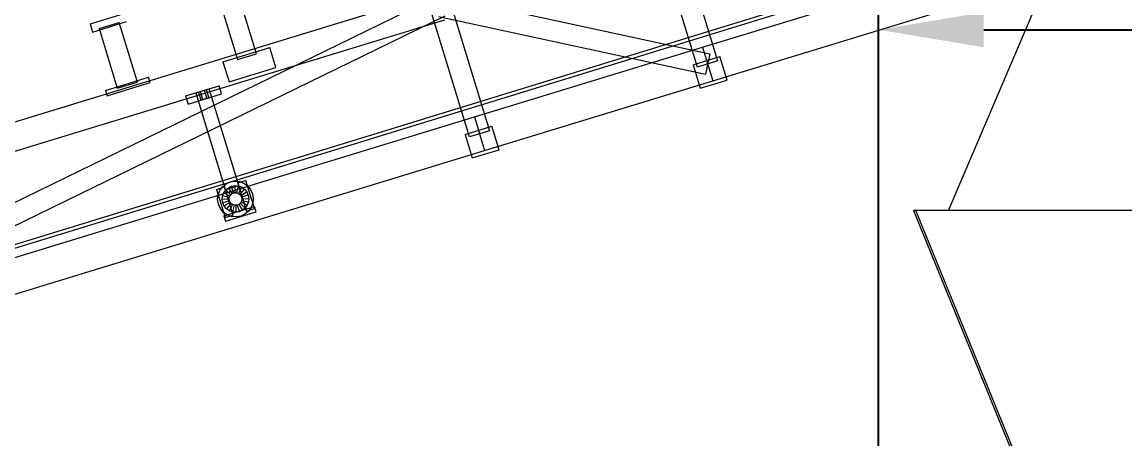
# Model space of a CAD drawing. Header units: millimetres. Extents: x -191664 to 191490, y -197311 to 10263.
# Drawn here: x 24107 to 25680, y 2342 to 2936 of the extents above; entities that cross this region are included whole.
import ezdxf

# ---------------------------------------------------------------- set-up
doc = ezdxf.new("R2010")
doc.units = ezdxf.units.MM
for name, color, linetype, lineweight in [('COTAS_P', 1, 'Continuous', 0), ('COTAS_USUARIO', 1, 'Continuous', 0), ('lateral_briquetadora', 7, 'Continuous', 0), ('lateral_C02', 7, 'Continuous', 0), ('lateral_C02-briq', 7, 'Continuous', 0)]:
    doc.layers.add(name, color=color, linetype=linetype, lineweight=lineweight)
doc.dimstyles.new('PLANTA_100', dxfattribs={"dimtxt": 250, "dimasz": 150, "dimexe": 150, "dimexo": 80, "dimgap": 100, "dimtad": 1, "dimtih": 1, "dimtoh": 1, "dimdec": 1, "dimdsep": 46, "dimcen": 0.09, "dimclrd": 1, "dimclre": 1, "dimclrt": 1, "dimadec": 0, "dimazin": 0, "dimtfac": 1, "dimtdec": 4, "dimtofl": 0, "dimtmove": 0, "dimatfit": 3, "dimfxl": 1, "dimtolj": 1, "dimtzin": 0, "dimarcsym": 0})

# ---------------------------------------------------------------- blocks, each defined once
blk = doc.blocks.new('*D7')
at = {"layer": 'COTAS_P', "color": 1, "lineweight": -2, "transparency": 16777216}
for p, q in [((25334.8, 3271.6), (25080.5, 4103.6)), ((16187.4, 1228.9), (24980.9, 3916.3)), ((16254.4, 496.5), (16000.1, 1328.5))]:
    blk.add_line(p, q, dxfattribs=at)
at = {"layer": 'COTAS_P', "color": 1, "transparency": 16777216}
for points in [[(24973.6, 3940.2), (24988.2, 3892.4), (25124.4, 3960.1)], [(16180.1, 1252.8), (16194.7, 1205), (16044, 1185.1)]]:
    blk.add_solid(points, dxfattribs=at)
at = {"layer": 'Defpoints', "color": 0, "transparency": 16777216}
for p in [(25124.4, 3960.1), (25358.2, 3195.1), (16277.8, 420)]:
    blk.add_point(p, dxfattribs=at)
blk = doc.blocks.new('*D101')
at = {"layer": 'COTAS_USUARIO', "color": 1, "lineweight": -2, "transparency": 16777216}
for p, q in [((25328.2, 1805), (25328.2, 3075)), ((26128.2, 1805), (26128.2, 3075)), ((25478.2, 2925), (25978.2, 2925))]:
    blk.add_line(p, q, dxfattribs=at)
at = {"layer": 'COTAS_USUARIO', "color": 1, "transparency": 16777216}
for points in [[(25478.2, 2950), (25478.2, 2900), (25328.2, 2925)], [(25978.2, 2950), (25978.2, 2900), (26128.2, 2925)]]:
    blk.add_solid(points, dxfattribs=at)
at = {"layer": 'Defpoints', "color": 0, "transparency": 16777216}
for p in [(26128.2, 2925), (25328.2, 1725), (26128.2, 1725)]:
    blk.add_point(p, dxfattribs=at)

msp = doc.modelspace()

# ---------------------------------------------------------------- linework, layer by layer
at = {"layer": 'lateral_briquetadora', "color": 253, "true_color": 0xa8b8bb}
for p, q in [((26078.19, 2667.25), (25378.19, 2667.25)), ((25378.19, 2667.25), (25528.19, 2300)), ((25378.19, 2667.25), (25381.19, 2667.25)), ((25531.19, 2300), (25381.19, 2667.25))]:
    msp.add_line(p, q, dxfattribs=at)
at = {"layer": 'lateral_C02', "color": 139, "true_color": 0x354b57}
for p, q in [((24441.09, 2890.74), (24375.33, 3105.91)), ((24348.55, 3097.73), (24414.31, 2882.55)), ((25070.1, 2871.75), (25014.57, 3053.45)), ((25043.26, 3062.22), (25098.79, 2880.51)), ((25077.14, 2900.04), (25588.78, 3056.4)), ((25091.75, 2852.22), (25603.39, 3008.58)), ((23550.31, 2626.87), (24697.92, 2977.59)), ((24706.93, 2973.13), (25087.62, 2890.79)), ((23605.11, 2439.52), (24697.19, 2971.95)), ((24718.11, 2962.85), (24773.64, 2781.14)), ((23618.26, 2412.56), (24710.33, 2944.98)), ((24203.91, 2933.24), (24252.49, 2948.09)), ((24744.95, 2772.38), (24689.42, 2954.08)), ((24700.59, 2943.8), (25081.28, 2861.47)), ((23562, 2588.62), (24709.61, 2939.34)), ((24203.91, 2933.24), (24207.41, 2921.77)), ((24207.41, 2921.77), (24256, 2936.62)), ((24216.78, 2926.72), (24245.47, 2935.49)), ((24216.78, 2926.72), (24242.78, 2841.63)), ((24271.47, 2850.4), (24245.47, 2935.49)), ((24393.35, 2879.28), (24460.29, 2899.74)), ((24469.06, 2871.05), (24460.29, 2899.74)), ((24751.99, 2800.67), (25077.14, 2900.04)), ((25077.14, 2900.04), (25091.75, 2852.22)), ((24393.35, 2879.28), (24402.12, 2850.59)), ((24414.31, 2882.55), (24441.09, 2890.74)), ((25063.86, 2875.07), (25102.11, 2886.76)), ((25098.79, 2880.51), (25070.1, 2871.75)), ((25087.62, 2890.79), (25081.28, 2861.47)), ((25112.34, 2853.29), (25102.11, 2886.76)), ((24402.12, 2850.59), (24469.06, 2871.05)), ((25063.86, 2875.07), (25074.09, 2841.6)), ((24225.94, 2838.58), (24287.14, 2857.28)), ((24228.28, 2830.93), (24289.48, 2849.63)), ((24242.78, 2841.63), (24271.47, 2850.4)), ((24289.48, 2849.63), (24287.14, 2857.28)), ((24766.6, 2752.85), (25091.75, 2852.22)), ((25074.09, 2841.6), (25112.34, 2853.29)), ((24225.94, 2838.58), (24228.28, 2830.93)), ((24340.25, 2830.64), (24388.06, 2845.25)), ((24343.76, 2819.16), (24391.57, 2833.78)), ((24354.59, 2835.02), (24373.72, 2840.87)), ((24354.59, 2835.02), (24396.74, 2697.12)), ((24415.86, 2702.97), (24373.72, 2840.87)), ((24391.57, 2833.78), (24388.06, 2845.25)), ((24340.25, 2830.64), (24343.76, 2819.16)), ((23604.38, 2449.95), (24751.99, 2800.67)), ((24751.99, 2800.67), (24766.6, 2752.85)), ((24738.7, 2775.7), (24776.96, 2787.39)), ((24787.19, 2753.92), (24776.96, 2787.39)), ((24738.7, 2775.7), (24748.93, 2742.22)), ((24773.64, 2781.14), (24744.95, 2772.38)), ((23618.99, 2402.13), (24766.6, 2752.85)), ((24748.93, 2742.22), (24787.19, 2753.92)), ((24414.7, 2706.79), (24426.17, 2710.3)), ((24414.7, 2706.79), (24426.97, 2666.63)), ((24438.45, 2670.13), (24426.17, 2710.3)), ((24384.09, 2697.44), (24395.57, 2700.95)), ((24384.09, 2697.44), (24396.37, 2657.27)), ((24407.84, 2660.78), (24395.57, 2700.95)), ((24396.74, 2697.12), (24415.86, 2702.97)), ((24394.53, 2659.85), (24438.53, 2673.29)), ((24394.53, 2659.85), (24396.87, 2652.2)), ((24396.37, 2657.27), (24407.84, 2660.78)), ((24396.87, 2652.2), (24440.86, 2665.64)), ((24426.97, 2666.63), (24438.45, 2670.13)), ((24440.86, 2665.64), (24438.53, 2673.29))]:
    msp.add_line(p, q, dxfattribs=at)
at = {"layer": 'lateral_C02', "color": 251, "true_color": 0x586d65}
for p, q in [((16335.43, 232.46), (25411.09, 3023.01)), ((16336.9, 227.69), (25412.56, 3018.23))]:
    msp.add_line(p, q, dxfattribs=at)
at = {"layer": 'lateral_C02', "color": 9, "true_color": 0xbdc8cc}
for p, q in [((24358.42, 2836.19), (24361.29, 2837.07)), ((24358.42, 2836.19), (24361.93, 2824.72)), ((24361.29, 2837.07), (24367.03, 2838.82)), ((24364.79, 2825.59), (24361.29, 2837.07)), ((24367.03, 2838.82), (24369.89, 2839.7)), ((24370.53, 2827.35), (24367.03, 2838.82)), ((24373.4, 2828.23), (24369.89, 2839.7)), ((24364.79, 2825.59), (24361.93, 2824.72)), ((24364.79, 2825.59), (24370.53, 2827.35)), ((24370.53, 2827.35), (24373.4, 2828.23))]:
    msp.add_line(p, q, dxfattribs=at)
at = {"layer": 'lateral_C02', "color": 252, "true_color": 0x83939a}
for p, q in [((24392.7, 2701.11), (24397.81, 2705.33)), ((24397.81, 2705.33), (24403.85, 2708.08)), ((24403.85, 2708.08), (24410.39, 2709.17)), ((24410.39, 2709.17), (24416.99, 2708.53)), ((24416.99, 2708.53), (24423.2, 2706.21)), ((24423.2, 2706.21), (24428.59, 2702.36)), ((24385.89, 2682.9), (24386.52, 2689.5)), ((24386.52, 2689.5), (24388.84, 2695.71)), ((24388.84, 2695.71), (24392.7, 2701.11)), ((24428.59, 2702.36), (24432.81, 2697.24)), ((24432.81, 2697.24), (24435.56, 2691.21)), ((24435.56, 2691.21), (24436.65, 2684.67)), ((24386.98, 2676.36), (24385.89, 2682.9)), ((24389.73, 2670.33), (24386.98, 2676.36)), ((24436.02, 2678.07), (24433.7, 2671.86)), ((24436.65, 2684.67), (24436.02, 2678.07)), ((24393.94, 2665.21), (24389.73, 2670.33)), ((24399.34, 2661.36), (24393.94, 2665.21)), ((24405.55, 2659.04), (24399.34, 2661.36)), ((24412.15, 2658.4), (24405.55, 2659.04)), ((24418.69, 2659.49), (24412.15, 2658.4)), ((24424.73, 2662.24), (24418.69, 2659.49)), ((24429.84, 2666.46), (24424.73, 2662.24)), ((24433.7, 2671.86), (24429.84, 2666.46))]:
    msp.add_line(p, q, dxfattribs=at)
at = {"layer": 'lateral_C02', "color": 155, "true_color": 0x617580}
for p, q in [((24392.76, 2688.06), (24394.49, 2692.71)), ((24394.49, 2692.71), (24397.38, 2696.75)), ((24403.32, 2688.01), (24394.49, 2692.71)), ((24397.38, 2696.75), (24401.2, 2699.9)), ((24404.69, 2689.92), (24397.38, 2696.75)), ((24401.2, 2699.9), (24405.72, 2701.96)), ((24406.5, 2691.42), (24401.2, 2699.9)), ((24405.72, 2701.96), (24410.61, 2702.77)), ((24408.64, 2692.39), (24405.72, 2701.96)), ((24410.96, 2692.78), (24410.61, 2702.77)), ((24410.61, 2702.77), (24415.55, 2702.3)), ((24413.3, 2692.55), (24415.55, 2702.3)), ((24415.5, 2691.73), (24420.19, 2700.56)), ((24415.55, 2702.3), (24420.19, 2700.56)), ((24417.41, 2690.37), (24424.23, 2697.68)), ((24418.9, 2688.55), (24427.38, 2693.85)), ((24429.44, 2689.34), (24419.88, 2686.42)), ((24420.19, 2700.56), (24424.23, 2697.68)), ((24424.23, 2697.68), (24427.38, 2693.85)), ((24427.38, 2693.85), (24429.44, 2689.34)), ((24429.44, 2689.34), (24430.26, 2684.45)), ((24392.28, 2683.12), (24392.76, 2688.06)), ((24402.28, 2683.47), (24392.28, 2683.12)), ((24393.1, 2678.23), (24392.28, 2683.12)), ((24402.5, 2685.81), (24392.76, 2688.06)), ((24402.66, 2681.16), (24393.1, 2678.23)), ((24395.16, 2673.72), (24393.1, 2678.23)), ((24403.64, 2679.02), (24395.16, 2673.72)), ((24398.31, 2669.89), (24395.16, 2673.72)), ((24405.13, 2677.2), (24398.31, 2669.89)), ((24407.04, 2675.84), (24402.35, 2667.01)), ((24409.24, 2675.02), (24406.99, 2665.27)), ((24411.58, 2674.79), (24411.93, 2664.8)), ((24413.9, 2675.18), (24416.82, 2665.62)), ((24416.04, 2676.15), (24421.34, 2667.67)), ((24417.85, 2677.65), (24425.16, 2670.83)), ((24419.22, 2679.56), (24428.04, 2674.86)), ((24420.04, 2681.76), (24429.78, 2679.51)), ((24420.26, 2684.1), (24430.26, 2684.45)), ((24428.04, 2674.86), (24425.16, 2670.83)), ((24429.78, 2679.51), (24428.04, 2674.86)), ((24430.26, 2684.45), (24429.78, 2679.51)), ((24402.35, 2667.01), (24398.31, 2669.89)), ((24406.99, 2665.27), (24402.35, 2667.01)), ((24411.93, 2664.8), (24406.99, 2665.27)), ((24416.82, 2665.62), (24411.93, 2664.8)), ((24421.34, 2667.67), (24416.82, 2665.62)), ((24425.16, 2670.83), (24421.34, 2667.67))]:
    msp.add_line(p, q, dxfattribs=at)
at = {"layer": 'lateral_C02', "color": 9, "true_color": 0xbac6cb}
for p, q in [((24403.32, 2688.01), (24404.69, 2689.92)), ((24404.69, 2689.92), (24406.5, 2691.42)), ((24406.5, 2691.42), (24408.64, 2692.39)), ((24408.64, 2692.39), (24410.96, 2692.78)), ((24410.96, 2692.78), (24413.3, 2692.55)), ((24413.3, 2692.55), (24415.5, 2691.73)), ((24415.5, 2691.73), (24417.41, 2690.37)), ((24417.41, 2690.37), (24418.9, 2688.55)), ((24402.28, 2683.47), (24402.5, 2685.81)), ((24402.66, 2681.16), (24402.28, 2683.47)), ((24402.5, 2685.81), (24403.32, 2688.01)), ((24403.64, 2679.02), (24402.66, 2681.16)), ((24405.13, 2677.2), (24403.64, 2679.02)), ((24407.04, 2675.84), (24405.13, 2677.2)), ((24409.24, 2675.02), (24407.04, 2675.84)), ((24411.58, 2674.79), (24409.24, 2675.02)), ((24413.9, 2675.18), (24411.58, 2674.79)), ((24416.04, 2676.15), (24413.9, 2675.18)), ((24417.85, 2677.65), (24416.04, 2676.15)), ((24419.22, 2679.56), (24417.85, 2677.65)), ((24418.9, 2688.55), (24419.88, 2686.42)), ((24420.04, 2681.76), (24419.22, 2679.56)), ((24419.88, 2686.42), (24420.26, 2684.1)), ((24420.26, 2684.1), (24420.04, 2681.76))]:
    msp.add_line(p, q, dxfattribs=at)
at = {"layer": 'lateral_C02-briq', "color": 253, "true_color": 0x98adb8}
for p, q in [((25428.19, 2667.25), (25553.19, 2960.06)), ((26028.19, 2667.25), (25428.19, 2667.25))]:
    msp.add_line(p, q, dxfattribs=at)

# ---------------------------------------------------------------- dimensions: what is measured, and where the dimension line sits
at = {"layer": 'COTAS_P'}
dim = msp.add_aligned_dim(p1=(16277.76, 420), p2=(25358.19, 3195.06), distance=800, text='<> P', dimstyle='PLANTA_100', dxfattribs=at)
dim.commit()
dim.dimension.update_dxf_attribs({"geometry": '*D7', "text_midpoint": (20584.16, 2572.6)})
at = {"layer": 'COTAS_USUARIO'}
dim = msp.add_aligned_dim(p1=(25328.19, 1725), p2=(26128.19, 1725), distance=1200, dimstyle='PLANTA_100', dxfattribs=at)
dim.commit()
dim.dimension.update_dxf_attribs({"geometry": '*D101', "text_midpoint": (25728.19, 2925)})

doc.saveas('drawing.dxf')
